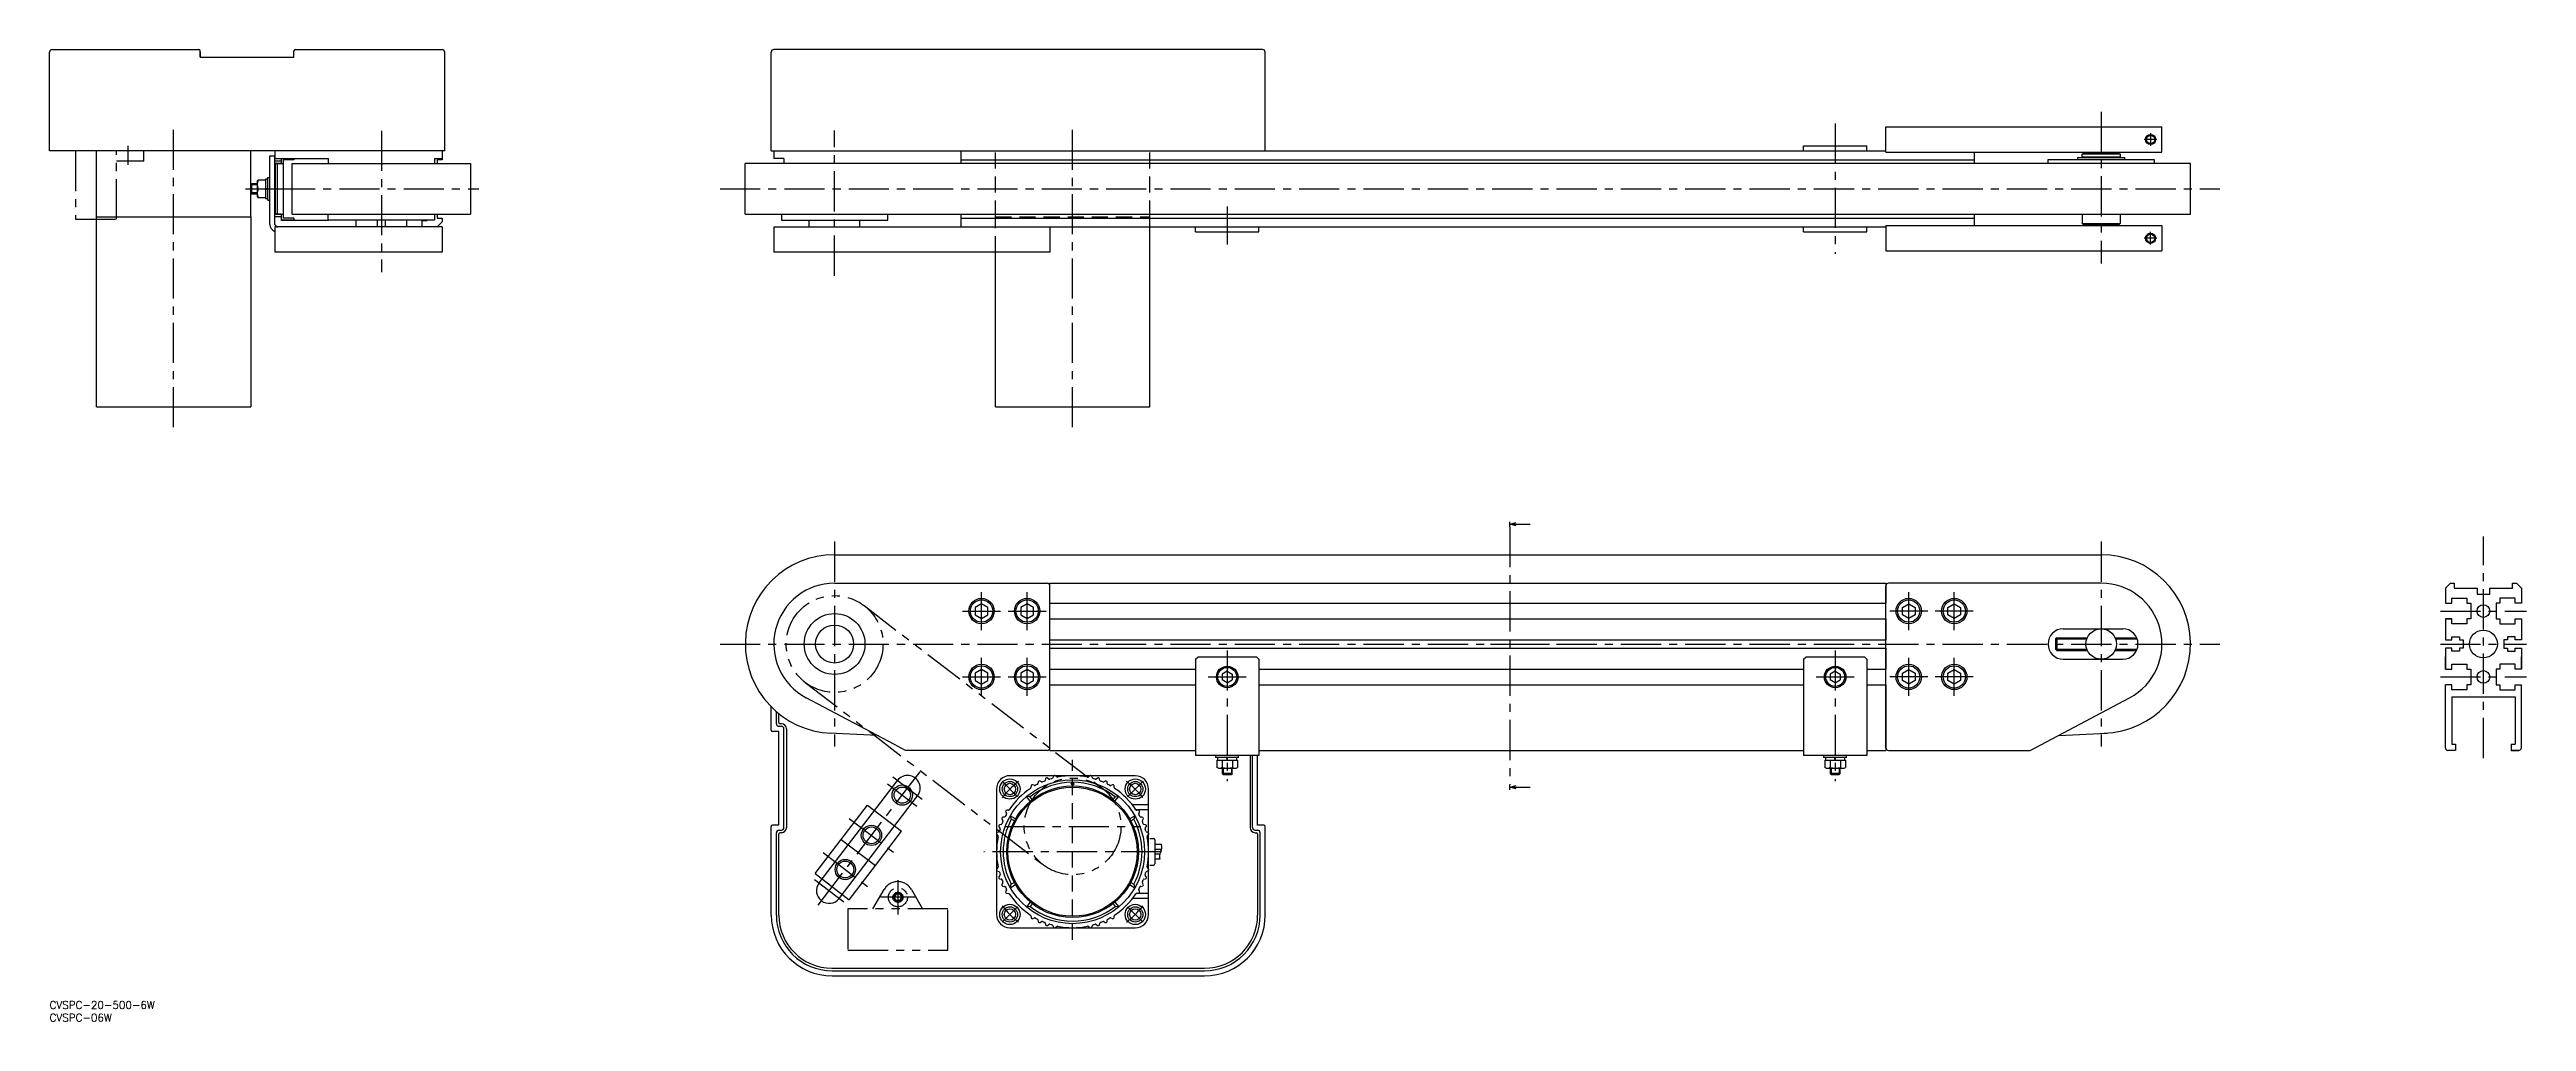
# Model space of a CAD drawing. Extents: x 0 to 978, y -8 to 376.
import ezdxf

# ---------------------------------------------------------------- set-up
doc = ezdxf.new("R2010")
doc.units = 0
doc.header["$LTSCALE"] = 0.5
for name, pattern in [('CENTER', [50.8, 31.75, -6.35, 6.35, -6.35]), ('DASHED', [19.05, 12.7, -6.35]), ('PHANTOM', [63.5, 31.75, -6.35, 6.35, -6.35, 6.35, -6.35])]:
    doc.linetypes.add(name, pattern=pattern)
doc.layers.get('0').update_dxf_attribs({"linetype": 'CONTINUOUS'})
for name, color, linetype in [('MSM_CENTER', 1, 'CENTER'), ('MSM_CONTINUOUS', 7, 'CONTINUOUS'), ('MSM_DASHED', 4, 'DASHED'), ('MSM_IMAGINARY', 6, 'PHANTOM'), ('MSM_NARROW', 5, 'CONTINUOUS'), ('MSM_PART_NUMBER', 7, 'CONTINUOUS')]:
    doc.layers.add(name, color=color, linetype=linetype)
doc.styles.get("Standard").update_dxf_attribs({"font": 'txt.shx', "height": 7, "bigfont": 'bigfont.shx'})

# ---------------------------------------------------------------- blocks, each defined once
blk = doc.blocks.new('*U64')
at = {"layer": 'MSM_PART_NUMBER'}
blk.add_text('CVSPC-20-500-6W', height=3, dxfattribs=at).set_placement((0, -3))
blk = doc.blocks.new('*U65')
at = {"layer": 'MSM_PART_NUMBER'}
blk.add_text('CVSPC-06W', height=3, dxfattribs=at).set_placement((0, -8))
blk = doc.blocks.new('_OPEN30')
at = {"color": 0, "linetype": 'BYBLOCK'}
for p, q in [((-1, 0.27), (0, 0)), ((0, 0), (-1, -0.27)), ((0, 0), (-1, 0))]:
    blk.add_line(p, q, dxfattribs=at)
blk = doc.blocks.new('*U38')
at = {"color": 7, "linetype": 'CONTINUOUS'}
blk.add_lwpolyline([(595.34, 94.1), (600.84, 94.1)], dxfattribs=at)
at = {"color": 7, "linetype": 'CONTINUOUS', "xscale": 2.5, "yscale": 2.5, "zscale": 2.5, "rotation": 180}
blk.add_blockref('_OPEN30', (592.84, 94.1), dxfattribs=at)
blk = doc.blocks.new('*U39')
at = {"color": 7, "linetype": 'CONTINUOUS'}
blk.add_lwpolyline([(595.34, 147.9), (600.84, 147.9)], dxfattribs=at)
at = {"color": 7, "linetype": 'CONTINUOUS', "xscale": 2.5, "yscale": 2.5, "zscale": 2.5, "rotation": 180}
blk.add_blockref('_OPEN30', (592.84, 147.9), dxfattribs=at)

msp = doc.modelspace()

# ---------------------------------------------------------------- linework, layer by layer
at = {"layer": 'MSM_CENTER', "color": 1, "linetype": 'CENTER'}
for p, q in [((49, 226.54), (49, 346.62)), ((403.86, 226.54), (403.86, 346.62)), ((704.91, 346.49), (704.91, 295.01)), ((809.91, 351.01), (809.91, 291.22)), ((943.79, 154), (977.79, 154)), ((943.79, 141), (977.79, 141)), ((943.79, 128), (977.79, 128)), ((315.72, 72.16), (333.19, 58.79)), ((438.97, 59), (368.76, 59)), ((305.38, 58.66), (322.85, 45.29))]:
    msp.add_line(p, q, dxfattribs=at)
at = {"layer": 'MSM_CENTER'}
for p, q in [((131.02, 343.6), (131.02, 287.84)), ((309.91, 286.37), (309.91, 343.71)), ((829.41, 342.66), (829.41, 337.66)), ((31, 330.11), (31, 337.61)), ((831.91, 340.16), (826.91, 340.16)), ((77.31, 320.66), (97.68, 320.66)), ((88.99, 320.66), (101.01, 320.66)), ((89, 320.66), (169.46, 320.66)), ((264.68, 320.66), (856.7, 320.66)), ((464.9, 313.69), (464.9, 298.72)), ((829.41, 298.66), (829.41, 303.66)), ((831.91, 301.16), (826.91, 301.16)), ((576.52, 187.27), (576.52, 85.47)), ((309.91, 181.46), (309.91, 100.54)), ((809.91, 181.46), (809.91, 100.54)), ((960.79, 95.93), (960.79, 183.49)), ((367.91, 146.5), (367.91, 161.5)), ((385.91, 146.5), (385.91, 161.5)), ((733.91, 146.5), (733.91, 161.5)), ((751.91, 146.5), (751.91, 161.5)), ((360.41, 154), (375.41, 154)), ((378.41, 154), (393.41, 154)), ((741.41, 154), (726.41, 154)), ((759.41, 154), (744.41, 154)), ((264.68, 141), (856.8, 141)), ((568.81, 141), (577.16, 141)), ((583.81, 141), (592.16, 141)), ((598.81, 141), (607.16, 141)), ((360.41, 128), (375.41, 128)), ((367.91, 120.5), (367.91, 135.5)), ((378.41, 128), (393.41, 128)), ((385.91, 120.5), (385.91, 135.5)), ((457.41, 128), (472.41, 128)), ((697.41, 128), (712.41, 128)), ((741.41, 128), (726.41, 128)), ((733.91, 120.5), (733.91, 135.5)), ((759.41, 128), (744.41, 128)), ((751.91, 120.5), (751.91, 135.5)), ((332.96, 88.55), (344.52, 79.71)), ((330.83, 85.77), (342.39, 76.93)), ((382.17, 80.7), (376.07, 86.8)), ((425.56, 80.7), (431.66, 86.8)), ((376.94, 69), (430.79, 69)), ((301.97, 48.05), (313.52, 39.21)), ((341.66, 41), (328.16, 41)), ((334.91, 47.75), (334.91, 34.25)), ((382.17, 37.3), (376.07, 31.2)), ((425.56, 37.3), (431.66, 31.2))]:
    msp.add_line(p, q, dxfattribs=at)
at = {"layer": 'MSM_CENTER', "color": 1}
for p, q in [((464.91, 138.5), (464.91, 86.8)), ((704.91, 138.5), (704.91, 86.8)), ((303.38, 37.93), (343.67, 90.58))]:
    msp.add_line(p, q, dxfattribs=at)
at = {"layer": 'MSM_CENTER', "color": 1, "linetype": 'DASHED'}
msp.add_line((403.86, 24.24), (403.86, 95.31), dxfattribs=at)
at = {"layer": 'MSM_CENTER'}
for start, end in [(127.54447, 142.45553), (37.54447, 52.45553), (217.54447, 232.45553), (307.54447, 322.45553)]:
    msp.add_arc((403.86, 59), 35, start, end, dxfattribs=at)
at = {"layer": 'MSM_CONTINUOUS'}
for p, q in [((0, 335.66), (0, 374.66)), ((0.85, 375.66), (59, 375.66)), ((59.5, 372.66), (59.5, 375.16)), ((59.5, 374.66), (59.5, 372.66)), ((59.5, 372.66), (96.5, 372.66)), ((96.5, 372.66), (96.5, 375.16)), ((97, 375.66), (155, 375.66)), ((156, 335.66), (156, 374.66)), ((284.89, 335.66), (284.89, 374.66)), ((478.89, 375.66), (285.89, 375.66)), ((479.89, 335.66), (479.89, 374.66)), ((724.91, 345.16), (833.91, 345.16)), ((724.91, 335.16), (724.91, 345.16)), ((833.91, 335.16), (833.91, 345.16)), ((156, 335.66), (0, 335.66)), ((18.5, 309.66), (18.5, 335.66)), ((79.5, 309.66), (79.5, 335.66)), ((86.99, 306.66), (86.99, 333.66)), ((86.99, 333.66), (88.99, 333.66)), ((88.99, 306.66), (88.99, 333.66)), ((89, 335.66), (89, 332.66)), ((89, 332.66), (110, 332.66)), ((96.49, 332.66), (96.49, 332.16)), ((110, 332.66), (110, 330.66)), ((152, 332.66), (152, 330.66)), ((152, 332.66), (155, 332.66)), ((154.99, 332.66), (154.99, 332.16)), ((155, 335.66), (155, 332.66)), ((284.89, 335.66), (724.91, 335.66)), ((285.91, 335.66), (285.91, 332.66)), ((289.91, 332.66), (285.91, 332.66)), ((289.91, 332.66), (289.91, 330.66)), ((359.91, 330.66), (359.91, 335.66)), ((692.41, 335.66), (692.41, 337.66)), ((692.41, 337.66), (717.41, 337.66)), ((717.41, 335.66), (717.41, 337.66)), ((724.91, 335.16), (724.91, 335.66)), ((724.91, 335.16), (833.91, 335.16)), ((759.91, 330.66), (759.91, 335.16)), ((800.66, 332.06), (800.66, 333.06)), ((800.66, 333.06), (819.16, 333.06)), ((800.66, 332.06), (800.66, 333.06)), ((802.41, 334.31), (802.91, 334.81)), ((802.41, 333.21), (802.41, 334.31)), ((817.41, 334.31), (802.41, 334.31)), ((817.41, 333.21), (802.41, 333.21)), ((802.76, 333.06), (802.76, 333.21)), ((816.91, 334.81), (802.91, 334.81)), ((803.91, 335.16), (803.91, 334.81)), ((815.91, 335.16), (815.91, 334.81)), ((816.91, 334.81), (817.41, 334.31)), ((817.06, 333.06), (817.06, 333.21)), ((817.41, 334.31), (817.41, 333.21)), ((819.16, 333.06), (819.16, 332.06)), ((86.19, 325.16), (86.99, 325.16)), ((86.19, 316.16), (86.19, 325.16)), ((91.49, 331.66), (88.99, 331.66)), ((91.49, 330.66), (89.19, 330.66)), ((89.19, 330.66), (92.29, 330.66)), ((89.19, 310.66), (89.19, 330.66)), ((89.95, 310.66), (89.95, 330.66)), ((91.49, 332.16), (91.49, 330.66)), ((92.29, 332.16), (92.29, 309.16)), ((96.49, 332.16), (92.29, 332.16)), ((95.76, 310.66), (95.76, 330.66)), ((95.76, 330.66), (166.22, 330.66)), ((152.99, 332.16), (152.99, 330.66)), ((154.99, 332.16), (152.99, 332.16)), ((166.22, 330.66), (166.22, 310.66)), ((274.67, 310.66), (274.67, 330.66)), ((845.14, 330.66), (274.67, 330.66)), ((359.91, 332.16), (759.91, 332.16)), ((830.91, 332.06), (788.91, 332.06)), ((788.91, 332.06), (788.91, 330.66)), ((830.91, 330.66), (830.91, 332.06)), ((845.14, 310.66), (845.14, 330.66)), ((79.5, 322.29), (79.87, 322.66)), ((79.87, 318.66), (79.5, 319.03)), ((79.87, 318.66), (79.87, 322.66)), ((81.99, 322.66), (79.87, 322.66)), ((79.87, 318.66), (81.99, 318.66)), ((82.3, 320.66), (85.19, 320.66)), ((86.19, 316.16), (86.99, 316.16)), ((155, 305.66), (88.9, 305.66)), ((88.9, 305.66), (88.9, 295.66)), ((91.49, 309.66), (88.99, 309.66)), ((91.49, 310.66), (89.19, 310.66)), ((89.19, 310.66), (92.29, 310.66)), ((91.49, 310.66), (91.49, 308.16)), ((110.09, 308.16), (91.49, 308.16)), ((96.49, 309.16), (92.29, 309.16)), ((96.49, 308.36), (92.29, 308.36)), ((95.76, 310.66), (166.22, 310.66)), ((96.49, 309.16), (96.49, 308.36)), ((110, 308.26), (110, 310.66)), ((152, 308.26), (110, 308.26)), ((110.09, 308.16), (110.09, 308.26)), ((121, 305.66), (121, 308.26)), ((129.39, 308.16), (129.39, 305.66)), ((132.59, 305.66), (132.59, 308.16)), ((141, 305.66), (141, 308.26)), ((147.09, 308.16), (149.09, 308.16)), ((147.09, 305.66), (147.09, 308.16)), ((149.09, 308.16), (149.09, 308.26)), ((152, 310.66), (152, 308.26)), ((152.99, 310.66), (152.99, 309.16)), ((152.99, 309.16), (154.99, 309.16)), ((154.99, 307.66), (152.99, 305.66)), ((154.99, 309.16), (154.99, 307.66)), ((155, 305.66), (155, 295.66)), ((274.67, 310.66), (845.14, 310.66)), ((285.91, 305.66), (724.91, 305.66)), ((285.91, 305.66), (285.91, 301.66)), ((285.91, 305.66), (285.91, 295.66)), ((288.91, 310.66), (288.91, 308.26)), ((288.91, 308.26), (330.91, 308.26)), ((299.91, 305.66), (299.91, 308.26)), ((319.91, 305.66), (319.91, 308.26)), ((330.91, 308.26), (330.91, 310.66)), ((359.91, 305.66), (359.91, 310.66)), ((359.91, 309.16), (759.91, 309.16)), ((394.91, 305.66), (394.91, 295.66)), ((434.33, 234.66), (434.33, 305.66)), ((452.4, 303.66), (452.4, 305.66)), ((452.4, 303.66), (477.4, 303.66)), ((477.4, 303.66), (477.4, 305.66)), ((692.41, 303.66), (692.41, 305.66)), ((692.41, 303.66), (717.41, 303.66)), ((717.41, 303.66), (717.41, 305.66)), ((724.91, 306.16), (724.91, 305.66)), ((724.91, 306.16), (833.91, 306.16)), ((724.91, 306.16), (724.91, 296.16)), ((759.91, 306.16), (759.91, 310.66)), ((802.41, 310.66), (802.41, 307.01)), ((802.41, 307.01), (802.91, 306.51)), ((802.41, 307.01), (817.41, 307.01)), ((816.91, 306.51), (802.91, 306.51)), ((803.91, 306.16), (803.91, 306.51)), ((815.91, 306.16), (815.91, 306.51)), ((816.91, 306.51), (817.41, 307.01)), ((817.41, 310.66), (817.41, 307.01)), ((833.91, 306.16), (833.91, 296.16)), ((155, 295.66), (88.9, 295.66)), ((394.91, 295.66), (285.91, 295.66)), ((373.4, 234.66), (373.4, 295.66)), ((724.91, 296.16), (833.91, 296.16)), ((373.4, 234.66), (434.33, 234.66)), ((576.52, 187.27), (576.52, 189.27)), ((309.91, 176.22), (809.91, 176.22)), ((309.91, 165), (393.91, 165)), ((367.91, 156.89), (365.41, 155.44)), ((370.41, 155.44), (367.91, 156.89)), ((385.91, 156.89), (383.41, 155.44)), ((388.41, 155.44), (385.91, 156.89)), ((394.91, 99), (394.91, 165)), ((394.91, 165), (724.91, 165)), ((394.91, 157.1), (724.91, 157.1)), ((724.91, 165), (724.91, 157.1)), ((724.91, 100), (724.91, 164)), ((809.91, 165), (725.91, 165)), ((731.41, 155.44), (733.91, 156.89)), ((733.91, 156.89), (736.41, 155.44)), ((749.41, 155.44), (751.91, 156.89)), ((751.91, 156.89), (754.41, 155.44)), ((947.79, 165), (945.79, 163)), ((945.79, 163), (945.79, 157.1)), ((945.79, 163), (945.79, 157.1)), ((945.79, 157.1), (948.29, 157.1)), ((947.79, 165), (949.29, 165)), ((948.29, 159.1), (954.29, 159.1)), ((948.29, 157.1), (948.29, 159.1)), ((949.29, 165), (949.29, 163)), ((949.29, 163), (958.29, 163)), ((954.29, 159.1), (954.29, 157.1)), ((954.29, 157.1), (955.79, 157.1)), ((955.79, 157.1), (955.79, 150.9)), ((958.29, 163), (958.29, 160.7)), ((958.29, 160.7), (963.29, 160.7)), ((963.29, 163), (972.29, 163)), ((963.29, 160.7), (963.29, 163)), ((965.79, 157.1), (965.79, 150.9)), ((967.29, 157.1), (965.79, 157.1)), ((973.29, 159.1), (967.29, 159.1)), ((967.29, 159.1), (967.29, 157.1)), ((972.29, 163), (972.29, 165)), ((972.29, 165), (973.79, 165)), ((973.29, 157.1), (973.29, 159.1)), ((975.79, 157.1), (973.29, 157.1)), ((973.79, 165), (975.79, 163)), ((975.79, 163), (975.79, 157.1)), ((975.79, 163), (975.79, 157.1)), ((975.79, 163), (975.79, 157.1)), ((975.79, 163), (975.79, 157.1)), ((365.41, 155.44), (365.41, 152.56)), ((365.41, 152.56), (367.91, 151.11)), ((367.91, 151.11), (370.41, 152.56)), ((370.41, 152.56), (370.41, 155.44)), ((383.41, 155.44), (383.41, 152.56)), ((383.41, 152.56), (385.91, 151.11)), ((385.91, 151.11), (388.41, 152.56)), ((388.41, 152.56), (388.41, 155.44)), ((394.91, 150.9), (724.91, 150.9)), ((724.91, 150.9), (724.91, 142.6)), ((731.41, 152.56), (731.41, 155.44)), ((733.91, 151.11), (731.41, 152.56)), ((736.41, 152.56), (733.91, 151.11)), ((736.41, 155.44), (736.41, 152.56)), ((749.41, 152.56), (749.41, 155.44)), ((751.91, 151.11), (749.41, 152.56)), ((754.41, 152.56), (751.91, 151.11)), ((754.41, 155.44), (754.41, 152.56)), ((945.79, 150.9), (948.29, 150.9)), ((948.29, 150.9), (945.79, 150.9)), ((945.79, 150.9), (945.79, 142.6)), ((945.79, 150.9), (945.79, 142.6)), ((948.29, 148.9), (948.29, 150.9)), ((954.29, 148.9), (948.29, 148.9)), ((955.79, 150.9), (954.29, 150.9)), ((954.29, 150.9), (954.29, 148.9)), ((965.79, 150.9), (967.29, 150.9)), ((967.29, 150.9), (967.29, 148.9)), ((967.29, 148.9), (973.29, 148.9)), ((973.29, 148.9), (973.29, 150.9)), ((973.29, 150.9), (975.79, 150.9)), ((975.79, 150.9), (975.79, 142.6)), ((975.79, 150.9), (975.79, 142.6)), ((394.91, 142.6), (724.91, 142.6)), ((394.91, 139.4), (724.91, 139.4)), ((724.91, 139.4), (724.91, 131.1)), ((792.36, 143.5), (791.93, 143.07)), ((791.93, 143.07), (791.93, 138.93)), ((791.93, 138.93), (792.36, 138.5)), ((792.36, 143.5), (792.36, 138.5)), ((792.36, 143.5), (804.45, 143.5)), ((792.36, 138.5), (804.45, 138.5)), ((815.36, 143.5), (823.88, 143.5)), ((815.36, 138.5), (823.88, 138.5)), ((945.79, 142.6), (948.29, 142.6)), ((948.29, 139.4), (945.79, 139.4)), ((945.79, 139.4), (945.79, 131.1)), ((945.79, 139.4), (945.79, 131.1)), ((948.29, 142.6), (948.29, 143.85)), ((948.29, 143.85), (951.29, 143.85)), ((948.29, 138.15), (948.29, 139.4)), ((951.29, 138.15), (948.29, 138.15)), ((951.29, 143.85), (951.29, 142.6)), ((951.29, 142.6), (952.79, 142.6)), ((952.79, 139.4), (951.29, 139.4)), ((951.29, 139.4), (951.29, 138.15)), ((952.79, 142.6), (952.79, 139.4)), ((968.79, 142.6), (968.79, 139.4)), ((970.29, 142.6), (968.79, 142.6)), ((968.79, 139.4), (970.29, 139.4)), ((970.29, 143.85), (970.29, 142.6)), ((973.29, 143.85), (970.29, 143.85)), ((970.29, 139.4), (970.29, 138.15)), ((970.29, 138.15), (973.29, 138.15)), ((973.29, 142.6), (973.29, 143.85)), ((975.79, 142.6), (973.29, 142.6)), ((973.29, 138.15), (973.29, 139.4)), ((973.29, 139.4), (975.79, 139.4)), ((975.79, 139.4), (975.79, 131.1)), ((975.79, 139.4), (975.79, 131.1)), ((367.91, 130.89), (365.41, 129.44)), ((365.41, 129.44), (365.41, 126.56)), ((370.41, 129.44), (367.91, 130.89)), ((370.41, 126.56), (370.41, 129.44)), ((385.91, 130.89), (383.41, 129.44)), ((383.41, 129.44), (383.41, 126.56)), ((388.41, 129.44), (385.91, 130.89)), ((388.41, 126.56), (388.41, 129.44)), ((394.91, 131.1), (452.41, 131.1)), ((452.41, 135), (453.41, 136)), ((452.41, 135), (452.41, 97)), ((453.41, 136), (476.41, 136)), ((477.41, 135), (476.41, 136)), ((477.41, 135), (477.41, 97)), ((477.41, 131.1), (692.41, 131.1)), ((692.41, 135), (693.41, 136)), ((692.41, 135), (692.41, 97)), ((693.41, 136), (716.41, 136)), ((717.41, 135), (716.41, 136)), ((717.41, 135), (717.41, 97)), ((717.41, 131.1), (724.91, 131.1)), ((731.41, 129.44), (733.91, 130.89)), ((731.41, 126.56), (731.41, 129.44)), ((733.91, 130.89), (736.41, 129.44)), ((736.41, 129.44), (736.41, 126.56)), ((749.41, 129.44), (751.91, 130.89)), ((749.41, 126.56), (749.41, 129.44)), ((751.91, 130.89), (754.41, 129.44)), ((754.41, 129.44), (754.41, 126.56)), ((945.79, 131.1), (945.79, 136)), ((945.79, 131.1), (948.29, 131.1)), ((948.29, 133.1), (954.29, 133.1)), ((948.29, 131.1), (948.29, 133.1)), ((954.29, 133.1), (954.29, 131.1)), ((954.29, 131.1), (955.79, 131.1)), ((955.79, 131.1), (955.79, 124.9)), ((965.79, 131.1), (965.79, 124.9)), ((967.29, 131.1), (965.79, 131.1)), ((973.29, 133.1), (967.29, 133.1)), ((967.29, 133.1), (967.29, 131.1)), ((973.29, 131.1), (973.29, 133.1)), ((975.79, 131.1), (973.29, 131.1)), ((975.79, 131.1), (975.79, 136)), ((333.51, 101.33), (298.67, 119.79)), ((365.41, 126.56), (367.91, 125.11)), ((367.91, 125.11), (370.41, 126.56)), ((383.41, 126.56), (385.91, 125.11)), ((385.91, 125.11), (388.41, 126.56)), ((394.91, 124.9), (452.41, 124.9)), ((477.41, 124.9), (692.41, 124.9)), ((717.41, 124.9), (724.91, 124.9)), ((724.91, 124.9), (724.91, 99)), ((733.91, 125.11), (731.41, 126.56)), ((736.41, 126.56), (733.91, 125.11)), ((751.91, 125.11), (749.41, 126.56)), ((754.41, 126.56), (751.91, 125.11)), ((781.91, 99), (821.14, 119.79)), ((945.79, 100), (945.79, 124.9)), ((948.29, 124.9), (945.79, 124.9)), ((945.79, 100), (945.79, 124.9)), ((948.29, 122.9), (948.29, 124.9)), ((954.29, 122.9), (948.29, 122.9)), ((948.29, 120.1), (973.29, 120.1)), ((948.29, 120.1), (948.29, 101.5)), ((955.79, 124.9), (954.29, 124.9)), ((954.29, 124.9), (954.29, 122.9)), ((965.79, 124.9), (967.29, 124.9)), ((967.29, 124.9), (967.29, 122.9)), ((967.29, 122.9), (973.29, 122.9)), ((973.29, 124.9), (975.79, 124.9)), ((973.29, 122.9), (973.29, 124.9)), ((973.29, 120.1), (973.29, 101.5)), ((973.29, 120.1), (973.29, 101.5)), ((973.29, 120.1), (973.29, 101.5)), ((975.79, 100), (975.79, 124.9)), ((975.79, 100), (975.79, 124.9)), ((284.91, 107), (284.91, 116.17)), ((286.91, 109.5), (286.91, 114.31)), ((287.91, 110), (287.91, 113.48)), ((287.91, 108.5), (288.91, 108.5)), ((288.91, 109.5), (288.41, 109.5)), ((287.91, 106.5), (285.41, 106.5)), ((287.91, 69.5), (287.91, 106.5)), ((289.91, 68.5), (289.91, 107.5)), ((290.91, 107.5), (290.91, 68.5)), ((326.78, 104.9), (307.75, 105.84)), ((337.91, 99), (333.51, 101.33)), ((393.91, 99), (337.91, 99)), ((394.91, 99), (452.41, 99)), ((477.41, 99), (692.41, 99)), ((717.41, 99), (724.91, 99)), ((725.91, 99), (781.91, 99)), ((793.04, 104.9), (812.29, 105.86)), ((949.79, 99), (946.79, 99)), ((949.79, 99), (946.79, 99)), ((948.29, 101.5), (949.79, 101.5)), ((949.79, 101.5), (949.79, 99)), ((971.79, 101.5), (971.79, 99)), ((971.79, 101.5), (971.79, 99)), ((971.79, 101.5), (973.29, 101.5)), ((971.79, 99), (974.79, 99)), ((971.79, 99), (974.79, 99)), ((974.79, 99), (971.79, 99)), ((460.41, 96.2), (460.41, 97)), ((469.41, 96.2), (460.41, 96.2)), ((462.91, 92), (462.91, 89.88)), ((463.29, 89.5), (462.91, 89.88)), ((466.91, 89.88), (462.91, 89.88)), ((463.29, 89.5), (466.53, 89.5)), ((466.91, 89.88), (466.53, 89.5)), ((466.91, 89.88), (466.91, 92)), ((469.41, 96.2), (469.41, 97)), ((473.91, 97), (473.91, 68.5)), ((474.91, 68.5), (474.91, 97)), ((476.91, 69.5), (476.91, 97)), ((700.41, 96.2), (700.41, 97)), ((709.41, 97), (700.41, 97)), ((709.41, 96.2), (700.41, 96.2)), ((702.91, 92), (702.91, 89.88)), ((703.29, 89.5), (702.91, 89.88)), ((706.91, 89.88), (702.91, 89.88)), ((703.29, 89.5), (706.53, 89.5)), ((706.91, 89.88), (706.53, 89.5)), ((706.91, 89.88), (706.91, 92)), ((709.41, 96.2), (709.41, 97)), ((303.77, 46.67), (334.76, 87.17)), ((311.71, 40.59), (342.7, 81.1)), ((576.52, 83.47), (576.52, 85.47)), ((284.91, 34), (284.91, 69)), ((287.91, 69.5), (285.41, 69.5)), ((479.41, 69.5), (476.91, 69.5)), ((479.91, 34), (479.91, 69)), ((286.91, 34), (286.91, 66.5)), ((287.91, 67.5), (288.91, 67.5)), ((287.91, 34), (287.91, 66)), ((288.91, 66.5), (288.41, 66.5)), ((475.91, 67.5), (476.91, 67.5)), ((475.91, 66.5), (476.41, 66.5)), ((476.91, 66), (476.91, 34)), ((477.91, 34), (477.91, 66.5)), ((308.79, 13), (455.91, 13)), ((308.91, 12), (455.91, 12)), ((308.91, 10), (455.91, 10))]:
    msp.add_line(p, q, dxfattribs=at)
at = {"layer": 'MSM_CONTINUOUS', "color": 0, "linetype": 'CONTINUOUS'}
for p, q in [((81.99, 323.62), (82.3, 324.16)), ((81.99, 323.62), (81.99, 317.7)), ((85.19, 324.16), (82.3, 324.16)), ((85.19, 324.46), (85.19, 316.86)), ((81.99, 317.7), (82.3, 317.16)), ((85.19, 317.16), (82.3, 317.16)), ((464.91, 130.29), (462.91, 129.13)), ((462.91, 129.13), (462.91, 126.86)), ((464.91, 130.29), (466.91, 129.13)), ((466.91, 129.13), (466.91, 126.86)), ((704.91, 130.29), (702.91, 129.13)), ((702.91, 129.13), (702.91, 126.86)), ((704.91, 130.29), (706.91, 129.13)), ((706.91, 129.13), (706.91, 126.86)), ((464.91, 125.71), (462.91, 126.86)), ((464.91, 125.71), (466.91, 126.86)), ((704.91, 125.71), (702.91, 126.86)), ((704.91, 125.71), (706.91, 126.86)), ((460.86, 95.2), (468.96, 95.2)), ((460.86, 95.2), (460.86, 92.31)), ((461.4, 92), (460.86, 92.31)), ((468.71, 96.2), (461.11, 96.2)), ((461.4, 92), (468.41, 92)), ((462.88, 95.2), (462.88, 92.31)), ((466.94, 95.2), (466.94, 92.31)), ((468.41, 92), (468.96, 92.31)), ((468.96, 95.2), (468.96, 92.31)), ((700.86, 95.2), (708.96, 95.2)), ((700.86, 95.2), (700.86, 92.31)), ((701.4, 92), (700.86, 92.31)), ((708.71, 96.2), (701.11, 96.2)), ((701.4, 92), (708.41, 92)), ((702.88, 95.2), (702.88, 92.31)), ((706.94, 95.2), (706.94, 92.31)), ((708.41, 92), (708.96, 92.31)), ((708.96, 95.2), (708.96, 92.31))]:
    msp.add_line(p, q, dxfattribs=at)
at = {"layer": 'MSM_CONTINUOUS', "color": 0}
for p, q in [((85.19, 324.46), (85.19, 316.86)), ((86.19, 324.46), (85.19, 324.46)), ((85.19, 320.66), (86.19, 320.88)), ((85.19, 320.44), (86.19, 320.66)), ((85.19, 316.86), (86.19, 316.86)), ((477.41, 97), (452.41, 97)), ((461.11, 96.2), (461.11, 95.2)), ((461.11, 95.2), (468.71, 95.2)), ((464.91, 95.2), (464.69, 96.2)), ((465.12, 95.2), (464.91, 96.2)), ((468.71, 95.2), (468.71, 96.2)), ((717.41, 97), (692.41, 97)), ((701.11, 96.2), (701.11, 95.2)), ((701.11, 95.2), (708.71, 95.2)), ((704.91, 95.2), (704.69, 96.2)), ((705.12, 95.2), (704.91, 96.2)), ((708.71, 95.2), (708.71, 96.2))]:
    msp.add_line(p, q, dxfattribs=at)
at = {"layer": 'MSM_CONTINUOUS', "color": 7, "linetype": 'CONTINUOUS'}
for p, q in [((18.5, 309.66), (79.5, 309.66)), ((18.5, 309.66), (79.5, 309.66)), ((18.54, 234.66), (18.54, 309.66)), ((79.46, 309.66), (79.46, 234.66)), ((18.54, 234.66), (79.46, 234.66)), ((428.61, 89), (379.11, 89)), ((394.54, 87.69), (394.01, 88.07)), ((396.3, 88.75), (396.06, 88.14)), ((397.59, 88.5), (397.1, 88.95)), ((410.63, 88.95), (410.14, 88.5)), ((411.67, 88.14), (411.43, 88.75)), ((413.72, 88.07), (413.19, 87.69)), ((373.86, 83.75), (373.86, 34.25)), ((387.05, 80.64), (385.61, 80.76)), ((387.15, 78.92), (385.61, 80.76)), ((387.91, 79.53), (387.05, 80.64)), ((387.47, 84.96), (387.44, 84.3)), ((388.78, 85.12), (388.18, 85.39)), ((390.28, 86.53), (390.17, 85.88)), ((391.59, 86.55), (391.02, 86.89)), ((393.23, 87.8), (393.06, 87.16)), ((414.67, 87.16), (414.5, 87.8)), ((416.71, 86.89), (416.14, 86.55)), ((417.56, 85.88), (417.45, 86.53)), ((419.55, 85.39), (418.95, 85.12)), ((419.82, 79.53), (420.68, 80.64)), ((420.29, 84.3), (420.26, 84.96)), ((420.58, 78.92), (422.12, 80.76)), ((420.68, 80.64), (422.12, 80.76)), ((433.86, 34.25), (433.86, 83.75)), ((312.53, 63.89), (322.87, 77.39)), ((322.87, 77.39), (336.37, 67.06)), ((374.79, 68.86), (375.18, 68.32)), ((375.7, 69.81), (375.07, 69.64)), ((375.98, 71.84), (376.31, 71.27)), ((376.99, 72.69), (376.34, 72.59)), ((377.48, 74.69), (377.74, 74.09)), ((378.57, 75.42), (377.91, 75.39)), ((379.27, 73.2), (379.64, 71.8)), ((381.35, 72), (379.27, 73.2)), ((380.88, 71.15), (379.64, 71.8)), ((426.38, 72), (428.46, 73.2)), ((426.85, 71.15), (428.09, 71.8)), ((433.86, 77.5), (427.48, 77.5)), ((428.46, 73.2), (428.09, 71.8)), ((433.86, 75.5), (428.95, 75.5)), ((429.82, 75.39), (429.16, 75.42)), ((429.99, 74.09), (430.25, 74.69)), ((431.39, 72.59), (430.74, 72.69)), ((431.42, 71.27), (431.75, 71.84)), ((432.66, 69.64), (432.03, 69.81)), ((432.55, 68.32), (432.94, 68.86)), ((302.2, 50.39), (312.53, 63.89)), ((312.53, 63.89), (326.03, 53.56)), ((312.53, 63.89), (326.03, 53.56)), ((326.03, 53.56), (336.37, 67.06)), ((373.92, 65.77), (374.36, 65.28)), ((374.73, 66.8), (374.11, 66.57)), ((433.62, 66.57), (433, 66.8)), ((433.37, 65.28), (433.81, 65.77)), ((434.36, 64.25), (435.86, 64.25)), ((436.36, 63.75), (436.36, 54.25)), ((436.36, 62), (438.87, 62)), ((436.36, 60), (439.04, 60)), ((302.2, 50.39), (315.7, 40.06)), ((315.7, 40.06), (326.03, 53.56)), ((374.36, 52.72), (373.92, 52.23)), ((374.11, 51.43), (374.73, 51.2)), ((375.18, 49.68), (374.79, 49.14)), ((432.94, 49.14), (432.55, 49.68)), ((433, 51.2), (433.62, 51.43)), ((433.81, 52.23), (433.37, 52.72)), ((434.36, 53.75), (435.86, 53.75)), ((438.26, 58), (436.36, 58)), ((438.31, 56), (436.36, 56)), ((375.07, 48.36), (375.7, 48.19)), ((376.31, 46.73), (375.98, 46.16)), ((376.34, 45.41), (376.99, 45.31)), ((377.74, 43.91), (377.48, 43.31)), ((377.91, 42.61), (378.57, 42.57)), ((379.27, 44.8), (379.64, 46.2)), ((379.27, 44.8), (381.35, 46)), ((380.88, 46.85), (379.64, 46.2)), ((426.38, 46), (428.46, 44.8)), ((426.85, 46.85), (428.09, 46.2)), ((433.86, 40.5), (427.48, 40.5)), ((428.09, 46.2), (428.46, 44.8)), ((433.86, 42.5), (428.95, 42.5)), ((429.16, 42.57), (429.82, 42.61)), ((430.25, 43.31), (429.99, 43.91)), ((430.74, 45.31), (431.39, 45.41)), ((431.75, 46.16), (431.42, 46.73)), ((432.03, 48.19), (432.66, 48.36)), ((387.15, 39.08), (385.61, 37.24)), ((387.05, 37.36), (385.61, 37.24)), ((387.91, 38.47), (387.05, 37.36)), ((387.44, 33.7), (387.47, 33.04)), ((388.18, 32.61), (388.78, 32.88)), ((390.17, 32.12), (390.28, 31.47)), ((391.02, 31.11), (391.59, 31.45)), ((393.06, 30.84), (393.23, 30.2)), ((394.01, 29.93), (394.54, 30.31)), ((396.06, 29.86), (396.3, 29.25)), ((397.1, 29.05), (397.59, 29.5)), ((410.14, 29.5), (410.63, 29.05)), ((411.43, 29.25), (411.67, 29.86)), ((413.19, 30.31), (413.72, 29.93)), ((414.5, 30.2), (414.67, 30.84)), ((416.14, 31.45), (416.71, 31.11)), ((417.45, 31.47), (417.56, 32.12)), ((418.95, 32.88), (419.55, 32.61)), ((419.82, 38.47), (420.68, 37.36)), ((420.26, 33.04), (420.29, 33.7)), ((420.58, 39.08), (422.12, 37.24)), ((422.12, 37.24), (420.68, 37.36)), ((379.11, 29), (428.61, 29))]:
    msp.add_line(p, q, dxfattribs=at)
at = {"layer": 'MSM_CONTINUOUS', "linetype": 'CONTINUOUS'}
for p, q in [((794.93, 147), (818.43, 147)), ((794.93, 135), (818.43, 135))]:
    msp.add_line(p, q, dxfattribs=at)
at = {"layer": 'MSM_CONTINUOUS'}
for centre, radius in [((829.41, 340.16), 1.62), ((829.41, 301.16), 1.62), ((367.91, 154), 5), ((367.91, 154), 4.4), ((385.91, 154), 5), ((385.91, 154), 4.4), ((733.91, 154), 5), ((733.91, 154), 4.4), ((751.91, 154), 5), ((751.91, 154), 4.4), ((960.79, 154), 2.5), ((960.79, 154), 2.5), ((309.91, 141), 12), ((309.91, 141), 7.5), ((809.91, 141), 6), ((960.79, 141), 5.5), ((367.91, 128), 5), ((367.91, 128), 4.4), ((385.91, 128), 5), ((385.91, 128), 4.4), ((733.91, 128), 5), ((733.91, 128), 4.4), ((751.91, 128), 5), ((751.91, 128), 4.4), ((960.79, 128), 2.5), ((379.11, 83.75), 3), ((428.61, 83.75), 3), ((379.11, 34.25), 3), ((428.61, 34.25), 3)]:
    msp.add_circle(centre, radius, dxfattribs=at)
at = {"layer": 'MSM_CONTINUOUS', "color": 0, "linetype": 'CONTINUOUS'}
for centre, radius in [((464.91, 128), 4.25), ((464.91, 128), 3.75), ((704.91, 128), 4.25), ((704.91, 128), 3.75), ((336.61, 81.35), 3.2)]:
    msp.add_circle(centre, radius, dxfattribs=at)
at = {"layer": 'MSM_CONTINUOUS', "color": 7, "linetype": 'CONTINUOUS'}
for centre, radius in [((379.12, 83.75), 4), ((403.86, 59), 28.4), ((379.12, 83.75), 2.25), ((403.86, 59), 26), ((403.86, 59), 25.5), ((403.86, 85.7), 0.5), ((428.61, 83.75), 4), ((428.61, 83.75), 2.25), ((324.45, 65.47), 3.32), ((314.12, 51.97), 3.32), ((379.12, 34.25), 4), ((379.12, 34.25), 2.25), ((428.61, 34.25), 4), ((428.61, 34.25), 2.25)]:
    msp.add_circle(centre, radius, dxfattribs=at)
at = {"layer": 'MSM_CONTINUOUS'}
for centre, radius, start, end in [((1, 374.66), 1, 90, 180), ((59, 375.16), 0.5, 0, 90), ((97, 375.16), 0.5, 90, 180), ((155, 374.66), 1, 0, 90), ((285.89, 374.66), 1, 90, 180), ((478.89, 374.66), 1, 0, 90), ((92.29, 332.16), 0.8, 141.31781, 180), ((87.04, 322.41), 5.05, 159.74384, 200.25616), ((87.04, 318.91), 5.05, 159.74384, 200.25616), ((89.99, 306.66), 3, 180, 248.73003), ((89.99, 306.66), 1, 180, 270), ((89.99, 306.66), 1, 180, 270), ((89.99, 306.66), 1, 180, 270), ((92.29, 309.16), 0.8, 180, 270), ((309.9, 141), 35.23, 89.99512, 267.8374), ((809.91, 141), 35.23, 271.80702, 90), ((309.91, 141), 24, 90, 242.12816), ((393.91, 164), 1, 0, 90), ((725.91, 164), 1, 90, 180), ((809.91, 141), 24, 297.87184, 90), ((287.91, 109.5), 1, 180, 270), ((288.41, 110), 0.5, 180, 270), ((288.91, 107.5), 2, 0, 90), ((288.91, 107.5), 1, 0, 90), ((285.41, 107), 0.5, 180, 270), ((393.91, 100), 1, 270, 0), ((725.91, 100), 1, 180, 270), ((946.79, 100), 1, 180, 270), ((946.79, 100), 1, 180, 270), ((974.79, 100), 1, 270, 0), ((974.79, 100), 1, 270, 0), ((974.79, 100), 1, 270, 0), ((974.79, 100), 1, 270, 0), ((338.73, 84.13), 5, 322.57379, 142.57379), ((285.41, 69), 0.5, 90, 180), ((288.91, 68.5), 1, 270, 0), ((288.91, 68.5), 2, 270, 0), ((475.91, 68.5), 2, 180, 270), ((475.91, 68.5), 1, 180, 270), ((479.41, 69), 0.5, 0, 90), ((287.91, 66.5), 1, 90, 180), ((288.41, 66), 0.5, 90, 180), ((476.41, 66), 0.5, 0, 90), ((476.91, 66.5), 1, 0, 90), ((307.74, 43.63), 5, 142.57379, 322.57379), ((308.91, 34), 24, 180, 270), ((308.91, 34), 22, 180, 270), ((308.91, 34), 21, 180, 269.67252), ((455.91, 34), 24, 270, 0), ((455.91, 34), 22, 270, 0), ((455.91, 34), 21, 270, 0)]:
    msp.add_arc(centre, radius, start, end, dxfattribs=at)
at = {"layer": 'MSM_CONTINUOUS', "linetype": 'CONTINUOUS'}
for centre, start, end in [((794.93, 141), 90, 270), ((818.43, 141), 270, 90)]:
    msp.add_arc(centre, 6, start, end, dxfattribs=at)
at = {"layer": 'MSM_CONTINUOUS', "color": 7, "linetype": 'CONTINUOUS'}
for centre, radius, start, end in [((379.11, 83.75), 5.25, 90, 180.001), ((393.71, 87.67), 0.5, 53.91618, 165.08261), ((395.69, 88.28), 0.4, 285.60293, 339.08027), ((396.76, 88.57), 0.5, 47.91824, 159.08589), ((397.86, 88.8), 0.4, 227.91021, 281.39693), ((403.86, 59), 30, 78.60307, 101.39693), ((409.87, 88.8), 0.4, 258.60307, 312.08979), ((410.97, 88.57), 0.5, 20.91411, 132.08176), ((412.04, 88.28), 0.4, 200.91973, 254.39707), ((414.02, 87.67), 0.5, 14.91739, 126.08382), ((428.61, 83.75), 5.25, 0, 90), ((403.86, 59), 30, 123.60294, 146.39683), ((403.86, 59), 27.4, 52.14996, 127.82218), ((387.04, 84.32), 0.4, 303.60294, 357.08255), ((387.04, 84.32), 0.4, 303.60294, 357.08255), ((387.97, 84.93), 0.5, 65.92116, 177.0878), ((388.94, 85.49), 0.4, 245.91944, 299.39674), ((403.86, 59), 30, 117.60294, 119.39674), ((389.78, 85.94), 0.4, 297.60294, 351.077), ((390.77, 86.45), 0.5, 59.9168, 171.08219), ((391.79, 86.9), 0.4, 239.92035, 293.39689), ((403.86, 59), 30, 111.60292, 113.39689), ((392.67, 87.26), 0.4, 291.60292, 345.07753), ((394.78, 88.01), 0.4, 233.91647, 287.39683), ((403.86, 59), 30, 105.60293, 107.39683), ((403.86, 59), 30, 72.60317, 74.39707), ((412.95, 88.01), 0.4, 252.60317, 306.08353), ((415.06, 87.26), 0.4, 194.92247, 248.39708), ((403.86, 59), 30, 66.60311, 68.39708), ((415.94, 86.9), 0.4, 246.60311, 300.07965), ((416.96, 86.45), 0.5, 8.91781, 120.0832), ((417.95, 85.94), 0.4, 188.923, 242.39706), ((403.86, 59), 30, 60.60326, 62.39706), ((418.79, 85.49), 0.4, 240.60326, 294.08056), ((419.76, 84.93), 0.5, 2.9122, 114.07884), ((420.69, 84.32), 0.4, 182.91745, 236.39706), ((403.86, 59), 30, 33.60317, 56.39706), ((375.19, 69.15), 0.5, 104.91739, 216.08382), ((375.6, 70.19), 0.4, 284.92247, 338.39685), ((376.41, 72.09), 0.5, 98.92913, 210.07746), ((403.86, 59), 30, 156.60299, 158.39685), ((375.96, 71.07), 0.4, 336.60299, 30.07965), ((403.86, 59), 27.4, 152.15012, 207.85007), ((376.93, 73.09), 0.4, 278.92434, 332.39683), ((403.86, 59), 30, 150.60286, 152.39683), ((377.93, 74.89), 0.5, 92.92306, 204.07884), ((377.38, 73.92), 0.4, 330.60286, 24.0841), ((378.55, 75.82), 0.4, 272.91745, 326.39683), ((403.86, 59), 27.4, 332.14983, 27.8497), ((429.18, 75.82), 0.4, 213.60317, 267.08255), ((429.8, 74.89), 0.5, 335.92116, 87.07694), ((430.35, 73.92), 0.4, 155.9159, 209.39714), ((403.86, 59), 30, 27.60317, 29.39714), ((430.8, 73.09), 0.4, 207.60317, 261.07566), ((431.77, 71.07), 0.4, 149.92035, 203.39701), ((431.32, 72.09), 0.5, 329.92254, 81.07087), ((403.86, 59), 30, 21.60315, 23.39701), ((432.13, 70.19), 0.4, 201.60315, 255.07753), ((432.54, 69.15), 0.5, 323.91618, 75.08261), ((374.29, 66.1), 0.5, 110.91506, 222.08176), ((403.86, 59), 30, 168.60291, 191.39709), ((374.06, 65.01), 0.4, 348.60291, 42.08397), ((374.59, 67.18), 0.4, 290.91663, 344.39694), ((403.86, 59), 30, 162.60303, 164.39694), ((374.86, 68.09), 0.4, 342.60303, 36.07651), ((432.87, 68.09), 0.4, 143.92349, 197.39697), ((403.86, 59), 30, 15.60306, 17.39697), ((433.14, 67.18), 0.4, 195.60306, 249.08337), ((433.67, 65.01), 0.4, 137.91603, 191.39709), ((403.86, 59), 30, 348.60291, 11.39709), ((433.44, 66.1), 0.5, 317.91824, 69.08494), ((435.86, 63.75), 0.5, 0, 90), ((374.29, 51.9), 0.5, 137.91824, 249.08494), ((374.06, 52.99), 0.4, 317.91603, 11.39709), ((375.19, 48.85), 0.5, 143.91618, 255.08261), ((374.59, 50.82), 0.4, 15.60306, 69.08337), ((403.86, 59), 30, 195.60306, 197.39697), ((374.86, 49.91), 0.4, 323.92349, 17.39697), ((432.87, 49.91), 0.4, 162.60303, 216.07651), ((403.86, 59), 30, 342.60303, 344.39694), ((432.54, 48.85), 0.5, 284.91739, 36.08382), ((433.14, 50.82), 0.4, 110.91663, 164.39694), ((433.67, 52.99), 0.4, 168.60291, 222.08397), ((433.44, 51.9), 0.5, 290.91506, 42.08176), ((435.86, 54.25), 0.5, 270, 0), ((375.6, 47.81), 0.4, 21.60315, 75.07753), ((376.41, 45.91), 0.5, 149.92254, 261.07087), ((376.41, 45.91), 0.5, 149.92254, 261.07087), ((403.86, 59), 30, 201.60315, 203.39701), ((375.96, 46.93), 0.4, 329.92035, 23.39701), ((376.93, 44.91), 0.4, 27.60317, 81.07566), ((403.86, 59), 30, 207.60317, 209.39714), ((377.93, 43.11), 0.5, 155.92116, 267.07694), ((377.38, 44.08), 0.4, 335.9159, 29.39714), ((378.55, 42.18), 0.4, 33.60317, 87.08255), ((403.86, 59), 30, 213.60317, 236.39706), ((403.86, 59), 30, 303.60294, 326.39683), ((429.18, 42.18), 0.4, 92.91745, 146.39683), ((429.8, 43.11), 0.5, 272.92306, 24.07884), ((430.35, 44.08), 0.4, 150.60286, 204.0841), ((403.86, 59), 30, 330.60286, 332.39683), ((430.8, 44.91), 0.4, 98.92434, 152.39683), ((431.77, 46.93), 0.4, 156.60299, 210.07965), ((431.32, 45.91), 0.5, 278.92913, 30.07746), ((431.32, 45.91), 0.5, 278.92913, 30.07746), ((403.86, 59), 30, 336.60299, 338.39685), ((432.13, 47.81), 0.4, 104.92247, 158.39685), ((379.11, 34.25), 5.25, 180, 270), ((403.86, 59), 27.4, 232.15022, 307.84978), ((387.04, 33.68), 0.4, 2.91745, 56.39706), ((387.97, 33.07), 0.5, 182.9122, 294.07884), ((388.94, 32.51), 0.4, 60.60326, 114.08056), ((403.86, 59), 30, 240.60326, 242.39706), ((389.78, 32.06), 0.4, 8.923, 62.39706), ((390.77, 31.55), 0.5, 188.91781, 300.0832), ((391.79, 31.1), 0.4, 66.60311, 120.07965), ((403.86, 59), 30, 246.60311, 248.39708), ((392.67, 30.74), 0.4, 14.92247, 68.39708), ((393.71, 30.33), 0.5, 194.91739, 306.08382), ((394.78, 29.99), 0.4, 72.60317, 126.08353), ((403.86, 59), 30, 252.60317, 254.39707), ((395.69, 29.72), 0.4, 20.91973, 74.39707), ((397.86, 29.2), 0.4, 78.60307, 132.08979), ((403.86, 59), 30, 258.60307, 281.39693), ((409.87, 29.2), 0.4, 47.91021, 101.39693), ((412.04, 29.72), 0.4, 105.60293, 159.08027), ((403.86, 59), 30, 285.60293, 287.39683), ((412.95, 29.99), 0.4, 53.91647, 107.39683), ((414.02, 30.33), 0.5, 233.91618, 345.08261), ((415.06, 30.74), 0.4, 111.60292, 165.07753), ((403.86, 59), 30, 291.60292, 293.39689), ((415.94, 31.1), 0.4, 59.92035, 113.39689), ((416.96, 31.55), 0.5, 239.9168, 351.08219), ((417.95, 32.06), 0.4, 117.60294, 171.077), ((403.86, 59), 30, 297.60294, 299.39674), ((418.79, 32.51), 0.4, 65.91944, 119.39674), ((419.76, 33.07), 0.5, 245.92116, 357.0878), ((420.69, 33.68), 0.4, 123.60294, 177.08255), ((428.61, 34.25), 5.25, 270, 0.001), ((396.76, 29.42), 0.5, 200.91411, 312.08176), ((410.97, 29.42), 0.5, 227.91824, 339.08589)]:
    msp.add_arc(centre, radius, start, end, dxfattribs=at)
at = {"layer": 'MSM_CONTINUOUS', "color": 0, "linetype": 'CONTINUOUS'}
for centre, radius, start, end in [((461.87, 93.44), 1.51, 288.034, 311.966), ((464.91, 98.73), 6.73, 252.449, 287.551), ((467.95, 93.44), 1.51, 228.034, 251.966), ((701.87, 93.44), 1.51, 288.034, 311.966), ((704.91, 98.73), 6.73, 252.449, 287.551), ((707.95, 93.44), 1.51, 228.034, 251.966)]:
    msp.add_arc(centre, radius, start, end, dxfattribs=at)
at = {"layer": 'MSM_DASHED'}
for p, q in [((373.37, 309.66), (373.37, 335.66)), ((434.36, 309.66), (434.36, 335.66)), ((373.37, 309.66), (434.36, 309.66)), ((373.4, 295.66), (373.4, 309.66)), ((434.33, 305.66), (434.33, 309.66))]:
    msp.add_line(p, q, dxfattribs=at)
at = {"layer": 'MSM_IMAGINARY'}
for p, q in [((10.2, 335.66), (10.2, 308.66)), ((26.4, 308.66), (26.4, 335.66)), ((37.2, 331.66), (37.2, 335.66)), ((37.2, 331.66), (26.4, 331.66)), ((10.2, 308.66), (26.4, 308.66)), ((321.52, 156.16), (415.46, 84.18)), ((298.29, 125.84), (392.23, 53.86)), ((325.03, 36.4), (329.48, 44.1)), ((334.19, 42.25), (333.47, 41)), ((334.19, 39.75), (333.47, 41)), ((335.63, 42.25), (334.19, 42.25)), ((335.63, 39.75), (334.19, 39.75)), ((335.63, 42.25), (336.35, 41)), ((335.63, 39.75), (336.35, 41)), ((340.22, 44.1), (344.66, 36.4)), ((315.16, 36.4), (315.16, 20.2)), ((354.66, 36.4), (315.16, 36.4)), ((354.66, 20.2), (354.66, 36.4)), ((315.16, 20.2), (354.66, 20.2))]:
    msp.add_line(p, q, dxfattribs=at)
for centre, radius in [((309.91, 141), 19.1), ((403.86, 69), 19.1), ((334.91, 41), 3.75), ((334.91, 41), 2), ((334.91, 41), 1.62)]:
    msp.add_circle(centre, radius, dxfattribs=at)
msp.add_arc((334.85, 41), 6.2, 30, 150, dxfattribs=at)
at = {"layer": 'MSM_NARROW'}
for p, q in [((81.99, 322.28), (79.5, 322.28)), ((81.99, 319.04), (79.5, 319.04)), ((791.93, 143.07), (804.27, 143.07)), ((791.93, 138.93), (804.27, 138.93)), ((815.54, 143.07), (824.06, 143.07)), ((815.54, 138.93), (824.06, 138.93)), ((463.29, 92), (463.29, 89.5)), ((466.53, 92), (466.53, 89.5)), ((703.29, 92), (703.29, 89.5)), ((706.53, 92), (706.53, 89.5))]:
    msp.add_line(p, q, dxfattribs=at)
for centre, radius in [((829.41, 340.16), 2), ((829.41, 301.16), 2), ((336.61, 81.35), 4), ((324.45, 65.47), 4), ((314.12, 51.97), 4)]:
    msp.add_circle(centre, radius, dxfattribs=at)
for centre, start, end in [((441.76, 57.1), 150, 197.72324), ((435.5, 60.71), 329.99999, 20.89466)]:
    msp.add_arc(centre, 3.61, start, end, dxfattribs=at)

# ---------------------------------------------------------------- block references
at = {"layer": 'MSM_CONTINUOUS'}
for name, p in [('*U39', (-16.32, 40.37)), ('*U38', (-16.32, -9.63)), ('*U64', (0, 0)), ('*U65', (0, 0))]:
    msp.add_blockref(name, p, dxfattribs=at)

doc.saveas('drawing.dxf')
